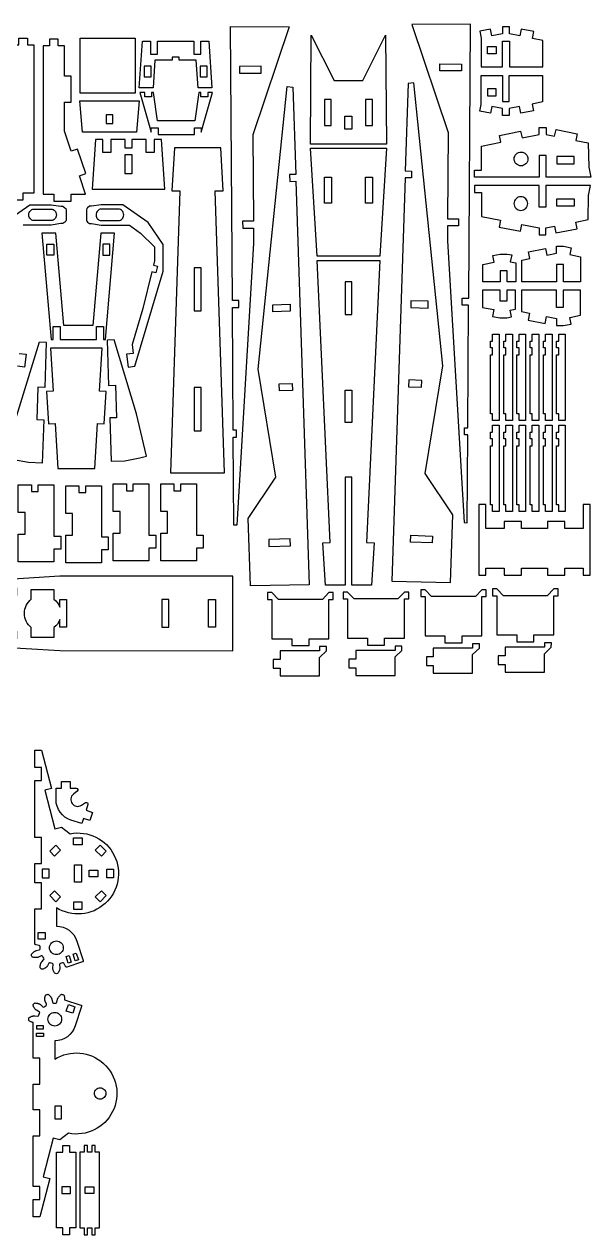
# Model space of a CAD drawing. Header units: metres. Extents: x 1 to 590, y 33 to 594.
# Drawn here: x 342 to 590, y 62 to 592 of the extents above; entities that cross this region are included whole.
import ezdxf

# ---------------------------------------------------------------- set-up
doc = ezdxf.new("R2010")
doc.units = ezdxf.units.M

msp = doc.modelspace()

# ---------------------------------------------------------------- linework, layer by layer
at = {"color": 7}
for points in [[(431.913139, 591.179743), (457.646074, 591.057615), (441.724073, 543.746905), (441.98868, 505.947971), (437.258408, 505.914856), (437.279448, 502.911129), (442.00971, 502.944242), (442.055808, 496.359058), (434.686464, 372.912496), (433.441157, 372.903778), (433.171464, 411.429326), (434.590571, 411.439258), (434.569531, 414.442984), (433.150435, 414.433052), (432.774097, 468.192709), (435.612264, 468.21258), (435.591251, 471.216303), (432.753068, 471.196438), (431.913139, 591.179743)], [(536.969402, 592.21721), (511.236467, 592.095083), (527.158468, 544.784373), (526.893861, 506.985438), (531.624133, 506.952324), (531.603093, 503.948596), (526.872831, 503.98171), (526.826733, 497.396526), (534.196077, 373.949964), (535.441384, 373.941246), (535.711077, 412.466794), (534.29197, 412.476726), (534.31301, 415.480451), (535.732106, 415.470519), (536.108444, 469.230177), (533.270277, 469.250048), (533.29129, 472.25377), (536.129473, 472.233906), (536.969402, 592.21721)], [(553.949686, 573.49616), (568.499491, 573.49616), (568.499491, 585.116034), (564.006717, 586.012982), (564.595723, 588.963291), (559.029102, 590.074624), (558.440095, 587.124313), (553.949686, 588.020789), (553.949686, 591.088689), (550.945886, 591.088689), (550.945886, 588.020789), (546.289512, 587.091181), (545.700507, 590.041489), (541.061656, 589.115379), (541.650663, 586.165071), (541.650663, 573.49616), (550.945886, 573.49616), (550.945886, 584.849104), (553.949686, 584.849104), (553.949686, 573.49616)], [(333.541668, 515.212365), (333.541668, 518.216165), (327.259662, 518.216165), (329.978381, 526.285171), (327.131815, 527.244274), (330.756768, 538.00295), (333.603335, 537.043845), (336.554928, 545.804014), (336.554928, 558.527163), (333.551128, 558.527163), (333.551128, 569.88011), (336.554928, 569.88011), (336.554928, 583.125213), (339.310382, 583.125213), (339.310382, 586.129013), (343.094697, 586.129013), (343.094697, 583.125213), (345.850152, 583.125213), (345.850152, 518.216165), (341.119759, 518.216165), (341.119759, 515.212365), (333.541668, 515.212365)], [(362.29942, 514.763904), (362.29942, 517.767704), (368.581423, 517.767704), (365.862709, 525.83671), (368.709273, 526.795814), (365.084319, 537.554486), (362.237752, 536.595384), (359.28616, 545.355553), (359.28616, 558.078702), (362.28996, 558.078702), (362.28996, 569.43165), (359.28616, 569.43165), (359.28616, 582.676752), (356.530705, 582.676752), (356.530705, 585.680552), (352.74639, 585.680552), (352.74639, 582.676752), (349.990935, 582.676752), (349.990935, 517.767704), (354.721328, 517.767704), (354.721328, 514.763904), (362.29942, 514.763904)], [(366.215967, 586.056226), (390.246368, 586.056226), (390.246368, 562.025824), (366.215967, 562.025824), (366.215967, 586.056226)], [(392.045185, 564.290156), (393.468989, 584.840221), (396.976343, 584.840221), (396.976343, 579.163748), (399.980143, 579.163748), (399.980143, 584.840221), (415.897918, 584.840221), (415.897918, 579.163748), (418.901718, 579.163748), (418.901718, 584.840221), (422.409074, 584.840221), (423.832877, 564.290156), (417.825277, 564.290156), (416.984199, 576.429581), (409.440931, 576.429581), (409.440931, 577.848699), (406.437131, 577.848699), (406.437131, 576.429581), (398.893862, 576.429581), (398.052785, 564.290156), (392.045185, 564.290156)], [(500.123457, 539.655725), (466.944498, 539.655725), (467.278689, 587.394676), (477.289481, 567.609172), (489.764303, 567.609172), (499.775096, 587.394676), (500.123457, 539.655725)], [(544.406117, 582.484261), (548.190433, 582.484261), (548.190433, 579.30595), (544.406117, 579.30595), (544.406117, 582.484261)], [(397.185427, 569.171922), (397.185427, 573.902317), (394.181627, 573.902317), (394.181627, 569.171922), (397.185427, 569.171922)], [(421.696436, 569.171922), (421.696436, 573.902317), (418.692636, 573.902317), (418.692636, 569.171922), (421.696436, 569.171922)], [(445.38334, 573.808945), (435.922785, 573.742717), (435.943812, 570.738991), (445.404381, 570.805219), (445.38334, 573.808945)], [(523.499201, 574.846413), (532.959756, 574.780185), (532.938729, 571.776459), (523.47816, 571.842686), (523.499201, 574.846413)], [(553.878469, 569.786263), (568.428274, 569.786263), (568.428274, 558.166389), (563.9355, 557.269441), (564.524506, 554.319132), (558.957885, 553.207799), (558.368878, 556.15811), (553.878469, 555.261634), (553.878469, 552.193734), (550.874669, 552.193734), (550.874669, 555.261634), (546.218295, 556.191242), (545.629289, 553.240934), (540.990439, 554.167044), (541.579446, 557.117352), (541.579446, 569.786263), (550.874669, 569.786263), (550.874669, 558.433319), (553.878469, 558.433319), (553.878469, 569.786263)], [(416.165692, 543.965982), (416.165692, 546.840149), (419.169492, 546.836225), (419.169492, 544.944068), (424.100651, 562.297372), (421.964209, 562.297372), (421.964209, 560.349667), (418.960409, 560.349667), (418.960409, 562.297372), (418.09305, 562.297372), (416.390825, 549.867313), (400.019857, 549.888673), (398.320559, 562.297372), (397.4532, 562.297372), (397.4532, 560.349667), (394.449399, 560.349667), (394.449399, 562.297372), (392.312959, 562.297372), (397.244117, 544.944068), (397.244117, 546.836219), (400.247917, 546.840144), (400.247917, 543.965982), (416.165692, 543.965982)], [(466.424366, 346.786253), (440.701792, 346.238728), (439.725346, 375.791469), (451.836065, 393.872205), (444.002606, 441.101938), (456.687497, 564.933933), (459.225189, 564.673984), (460.488369, 526.443036), (457.736797, 526.352123), (457.835992, 523.34996), (460.587561, 523.440875), (466.424366, 346.786253)], [(502.458175, 348.342455), (528.180749, 347.79493), (529.157195, 377.347671), (517.046476, 395.428407), (524.879935, 442.65814), (512.195044, 566.490135), (509.657352, 566.230186), (508.394172, 527.999237), (511.145744, 527.908325), (511.046549, 524.906161), (508.29498, 524.997077), (502.458175, 348.342455)], [(544.334899, 560.798162), (548.119215, 560.798162), (548.119215, 563.976473), (544.334899, 563.976473), (544.334899, 560.798162)], [(366.030053, 558.613571), (392.008852, 558.613571), (390.845415, 544.970594), (367.19349, 544.970594), (366.030053, 558.613571)], [(473.04434, 547.887692), (476.04814, 547.887692), (476.04814, 559.240638), (473.04434, 559.240638), (473.04434, 547.887692)], [(491.005685, 547.887692), (494.009485, 547.887692), (494.009485, 559.240638), (491.005685, 559.240638), (491.005685, 547.887692)], [(377.517554, 548.75491), (380.521354, 548.75491), (380.521354, 552.539225), (377.517554, 552.539225), (377.517554, 548.75491)], [(482.024992, 551.888747), (485.028792, 551.888747), (485.028792, 546.212275), (482.024992, 546.212275), (482.024992, 551.888747)], [(569.972048, 534.764288), (566.968247, 534.764288), (566.968247, 525.3035), (538.735679, 525.3035), (538.735679, 528.3073), (541.739479, 528.3073), (541.739479, 538.870261), (550.178596, 540.555064), (549.58959, 543.505373), (558.867293, 545.357593), (559.456298, 542.407285), (566.968247, 543.906988), (566.968247, 546.974888), (569.972048, 546.974888), (569.972048, 543.906988), (573.740284, 543.154687), (574.329291, 546.104998), (583.606994, 544.252777), (583.01799, 541.302466), (588.443147, 540.219375), (588.655957, 529.673528), (589.530933, 525.3035), (569.972048, 525.3035), (569.972048, 534.764288)], [(403.214289, 520.036747), (401.790485, 541.752071), (398.484174, 541.752071), (398.484174, 536.075598), (395.07829, 536.075598), (395.07829, 541.752071), (388.822343, 541.752071), (388.822343, 537.967755), (385.818543, 537.967755), (385.818543, 541.752071), (379.562599, 541.752071), (379.562599, 536.075598), (376.156714, 536.075598), (376.156714, 541.752071), (372.850403, 541.752071), (371.426596, 520.036747), (403.214289, 520.036747)], [(425.257508, 519.263647), (428.776904, 519.263647), (427.641609, 538.019241), (407.442826, 538.019241), (406.30753, 519.263647), (409.826927, 519.263647), (405.747515, 395.797619), (429.336919, 395.797619), (425.257508, 519.263647)], [(500.123457, 537.888928), (497.285221, 490.584988), (469.782733, 490.584988), (466.944498, 537.888928), (500.123457, 537.888928)], [(385.818543, 526.637054), (385.818543, 535.151762), (388.822343, 535.151762), (388.822343, 526.637054), (385.818543, 526.637054)], [(574.702441, 531.124691), (582.280532, 531.124691), (582.280532, 534.303002), (574.702441, 534.303002), (574.702441, 531.124691)], [(473.051423, 525.165776), (476.055223, 525.165776), (476.055223, 513.812832), (473.051423, 513.812832), (473.051423, 525.165776)], [(491.012768, 525.165776), (494.016568, 525.165776), (494.016568, 513.812832), (491.012768, 513.812832), (491.012768, 525.165776)], [(569.90083, 512.132815), (566.89703, 512.132815), (566.89703, 521.593603), (538.664462, 521.593603), (538.664462, 518.589803), (541.668262, 518.589803), (541.668262, 508.026842), (550.107379, 506.342039), (549.518373, 503.39173), (558.796075, 501.539509), (559.385081, 504.489818), (566.89703, 502.990115), (566.89703, 499.922215), (569.90083, 499.922215), (569.90083, 502.990115), (573.669067, 503.742416), (574.258074, 500.792105), (583.535777, 502.644326), (582.946773, 505.594637), (588.37193, 506.677728), (588.58474, 517.223575), (589.459716, 521.593603), (569.90083, 521.593603), (569.90083, 512.132815)], [(574.631223, 515.772412), (582.209315, 515.772412), (582.209315, 512.594101), (574.631223, 512.594101), (574.631223, 515.772412)], [(377.205135, 454.214133), (381.27302, 500.750687), (375.26542, 500.750687), (371.722674, 460.221733), (359.035672, 460.221733), (355.492928, 500.750687), (349.485328, 500.750687), (353.553212, 454.214133), (354.416487, 454.214133), (354.416487, 459.890605), (357.420287, 459.890605), (357.420287, 454.214133), (373.338062, 454.214133), (373.338062, 459.890605), (376.341862, 459.890605), (376.341862, 454.214133), (377.205135, 454.214133)], [(351.621769, 495.868922), (354.625569, 495.868922), (354.625569, 491.138527), (351.621769, 491.138527), (351.621769, 495.868922)], [(379.136579, 491.138527), (379.136579, 495.868922), (376.132778, 495.868922), (376.132778, 491.138527), (379.136579, 491.138527)], [(585.066546, 479.450289), (577.592091, 479.450289), (577.592091, 487.018918), (574.58829, 487.018918), (574.58829, 479.450289), (559.322219, 479.450289), (559.322219, 488.846277), (562.870928, 489.55475), (562.282423, 492.502554), (569.704586, 493.98433), (570.293091, 491.036526), (574.58829, 491.89403), (574.58829, 494.959324), (577.592091, 494.959324), (580.964407, 494.288672), (580.375401, 491.338362), (585.048569, 490.405399), (585.066546, 479.450289)], [(497.285221, 488.818191), (491.504011, 365.287068), (494.753141, 365.13501), (493.638794, 346.602278), (485.03588, 346.602278), (485.03588, 393.906219), (482.032079, 393.906219), (482.032079, 346.602278), (473.429161, 346.602278), (472.314815, 365.13501), (475.563947, 365.287068), (469.782734, 488.818191), (497.285221, 488.818191)], [(556.727102, 479.450289), (552.952422, 479.450289), (552.952422, 484.180682), (549.948622, 484.180682), (549.948622, 479.450289), (542.264793, 479.450289), (542.264793, 486.954129), (547.248809, 487.949148), (546.659804, 490.89946), (549.948622, 491.556045), (552.952422, 491.556045), (554.933083, 491.160622), (554.344077, 488.210311), (556.694578, 487.741053), (556.727102, 479.450289)], [(416.040319, 466.679826), (419.044119, 466.679826), (419.044119, 485.601402), (416.040319, 485.601402), (416.040319, 466.679826)], [(482.032079, 465.145949), (485.03588, 465.145949), (485.03588, 479.337129), (482.032079, 479.337129), (482.032079, 465.145949)], [(556.655885, 475.740393), (552.881205, 475.740393), (552.881205, 471.01), (549.877405, 471.01), (549.877405, 475.740393), (542.193575, 475.740393), (542.193575, 468.236553), (547.177592, 467.241534), (546.588586, 464.291222), (549.877405, 463.634637), (552.881205, 463.634637), (554.861866, 464.03006), (554.27286, 466.980371), (556.623361, 467.449629), (556.655885, 475.740393)], [(584.995329, 475.740393), (577.520873, 475.740393), (577.520873, 468.171764), (574.517073, 468.171764), (574.517073, 475.740393), (559.251002, 475.740393), (559.251002, 466.344405), (562.79971, 465.635932), (562.211206, 462.688128), (569.633369, 461.206352), (570.221874, 464.154155), (574.517073, 463.296652), (574.517073, 460.231358), (577.520873, 460.231358), (580.89319, 460.90201), (580.304184, 463.85232), (584.977352, 464.785283), (584.995329, 475.740393)], [(457.985349, 469.564582), (458.084544, 466.562421), (450.52004, 466.312483), (450.420849, 469.314647), (457.985349, 469.564582)], [(510.897192, 471.120783), (510.797997, 468.118623), (518.362501, 467.868685), (518.461692, 470.870848), (510.897192, 471.120783)], [(545.662538, 453.488479), (546.608615, 453.488479), (546.608615, 456.49228), (549.446851, 456.49228), (549.446851, 418.649129), (546.608615, 418.649129), (546.608615, 421.652929), (545.662538, 421.652929), (545.662538, 447.480879), (546.608615, 447.480879), (546.608615, 450.484679), (545.662538, 450.484679), (545.662538, 453.488479)], [(551.446851, 453.488479), (552.392927, 453.488479), (552.392927, 456.49228), (555.231163, 456.49228), (555.231163, 418.649129), (552.392927, 418.649129), (552.392927, 421.652929), (551.446851, 421.652929), (551.446851, 447.480879), (552.392927, 447.480879), (552.392927, 450.484679), (551.446851, 450.484679), (551.446851, 453.488479)], [(557.231163, 453.488479), (558.17724, 453.488479), (558.17724, 456.49228), (561.015475, 456.49228), (561.015475, 418.649129), (558.17724, 418.649129), (558.17724, 421.652929), (557.231163, 421.652929), (557.231163, 447.480879), (558.17724, 447.480879), (558.17724, 450.484679), (557.231163, 450.484679), (557.231163, 453.488479)], [(563.015475, 453.488479), (563.961552, 453.488479), (563.961552, 456.49228), (566.799788, 456.49228), (566.799788, 418.649129), (563.961552, 418.649129), (563.961552, 421.652929), (563.015475, 421.652929), (563.015475, 447.480879), (563.961552, 447.480879), (563.961552, 450.484679), (563.015475, 450.484679), (563.015475, 453.488479)], [(568.799788, 453.488479), (569.745864, 453.488479), (569.745864, 456.49228), (572.5841, 456.49228), (572.5841, 418.649129), (569.745864, 418.649129), (569.745864, 421.652929), (568.799788, 421.652929), (568.799788, 447.480879), (569.745864, 447.480879), (569.745864, 450.484679), (568.799788, 450.484679), (568.799788, 453.488479)], [(574.5841, 453.488479), (575.530177, 453.488479), (575.530177, 456.49228), (578.368412, 456.49228), (578.368412, 418.649129), (575.530177, 418.649129), (575.530177, 421.652929), (574.5841, 421.652929), (574.5841, 447.480879), (575.530177, 447.480879), (575.530177, 450.484679), (574.5841, 450.484679), (574.5841, 453.488479)], [(351.357995, 453.002641), (350.706371, 433.150787), (347.704189, 433.24933), (347.238621, 419.065789), (350.240806, 418.967243), (349.62005, 400.055851), (343.587004, 400.253883), (336.997524, 401.494933), (334.085466, 402.178056), (338.453948, 420.800244), (348.355813, 453.101186), (351.357995, 453.002641)], [(378.001615, 453.841937), (378.647202, 433.989886), (381.649417, 434.087519), (382.110667, 419.903834), (379.108455, 419.806203), (379.723457, 400.894624), (385.756567, 401.090819), (392.346421, 402.329864), (395.258687, 403.012103), (390.895869, 421.635619), (381.003827, 453.93957), (378.001615, 453.841937)], [(372.565236, 397.729819), (373.752468, 417.343486), (376.750782, 417.161995), (377.608219, 431.327249), (374.609905, 431.50874), (375.753155, 450.395747), (353.272789, 450.395747), (354.416038, 431.50874), (351.417725, 431.327249), (352.275162, 417.161995), (355.273475, 417.343486), (356.460707, 397.729819), (372.565236, 397.729819)], [(458.931826, 434.890896), (459.031019, 431.888735), (453.357644, 431.701282), (453.258449, 434.703446), (458.931826, 434.890896)], [(509.950715, 436.447098), (509.851522, 433.444937), (515.524897, 433.257484), (515.624092, 436.259647), (509.950715, 436.447098)], [(419.044119, 414.185004), (419.044119, 433.106578), (416.040319, 433.106578), (416.040319, 414.185004), (419.044119, 414.185004)], [(482.032079, 432.03319), (485.03588, 432.03319), (485.03588, 417.842007), (482.032079, 417.842007), (482.032079, 432.03319)], [(545.662538, 413.645329), (546.608615, 413.645329), (546.608615, 416.649129), (549.446851, 416.649129), (549.446851, 378.805978), (546.608615, 378.805978), (546.608615, 381.809778), (545.662538, 381.809778), (545.662538, 407.637728), (546.608615, 407.637728), (546.608615, 410.641528), (545.662538, 410.641528), (545.662538, 413.645329)], [(551.446851, 413.645329), (552.392927, 413.645329), (552.392927, 416.649129), (555.231163, 416.649129), (555.231163, 378.805978), (552.392927, 378.805978), (552.392927, 381.809778), (551.446851, 381.809778), (551.446851, 407.637728), (552.392927, 407.637728), (552.392927, 410.641528), (551.446851, 410.641528), (551.446851, 413.645329)], [(557.231163, 413.645329), (558.17724, 413.645329), (558.17724, 416.649129), (561.015475, 416.649129), (561.015475, 378.805978), (558.17724, 378.805978), (558.17724, 381.809778), (557.231163, 381.809778), (557.231163, 407.637728), (558.17724, 407.637728), (558.17724, 410.641528), (557.231163, 410.641528), (557.231163, 413.645329)], [(563.015475, 413.645329), (563.961552, 413.645329), (563.961552, 416.649129), (566.799788, 416.649129), (566.799788, 378.805978), (563.961552, 378.805978), (563.961552, 381.809778), (563.015475, 381.809778), (563.015475, 407.637728), (563.961552, 407.637728), (563.961552, 410.641528), (563.015475, 410.641528), (563.015475, 413.645329)], [(568.799788, 413.645329), (569.745864, 413.645329), (569.745864, 416.649129), (572.5841, 416.649129), (572.5841, 378.805978), (569.745864, 378.805978), (569.745864, 381.809778), (568.799788, 381.809778), (568.799788, 407.637728), (569.745864, 407.637728), (569.745864, 410.641528), (568.799788, 410.641528), (568.799788, 413.645329)], [(574.5841, 413.645329), (575.530177, 413.645329), (575.530177, 416.649129), (578.368412, 416.649129), (578.368412, 378.805978), (575.530177, 378.805978), (575.530177, 381.809778), (574.5841, 381.809778), (574.5841, 407.637728), (575.530177, 407.637728), (575.530177, 410.641528), (574.5841, 410.641528), (574.5841, 413.645329)], [(354.691224, 368.08667), (357.693696, 368.08667), (357.693696, 362.410198), (354.690573, 362.410198), (354.689635, 356.774351), (339.112449, 356.776137), (339.11384, 368.921421), (342.11764, 368.921078), (342.118724, 378.381866), (339.114926, 378.382212), (339.116315, 390.527497), (344.875572, 390.526838), (344.875226, 387.523037), (347.879028, 387.522693), (347.879371, 390.526493), (354.693502, 390.525711), (354.691224, 368.08667)], [(375.464582, 367.684387), (378.467054, 367.684387), (378.467054, 362.007915), (375.463931, 362.007915), (375.462993, 356.372069), (359.885807, 356.373854), (359.887198, 368.519139), (362.890998, 368.518796), (362.892082, 377.979583), (359.888284, 377.979929), (359.889673, 390.125214), (365.64893, 390.124555), (365.648584, 387.120754), (368.652386, 387.12041), (368.652729, 390.12421), (375.46686, 390.123428), (375.464582, 367.684387)], [(396.23794, 368.488952), (399.240412, 368.488952), (399.240412, 362.812481), (396.237289, 362.812481), (396.236352, 357.176634), (380.659165, 357.17842), (380.660556, 369.323704), (383.664356, 369.323361), (383.66544, 378.784149), (380.661642, 378.784494), (380.663031, 390.929779), (386.422288, 390.92912), (386.421942, 387.92532), (389.425744, 387.924976), (389.426087, 390.928775), (396.240218, 390.927994), (396.23794, 368.488952)], [(417.011298, 368.488952), (420.01377, 368.488952), (420.01377, 362.812481), (417.010647, 362.812481), (417.00971, 357.176634), (401.432523, 357.17842), (401.433914, 369.323704), (404.437714, 369.323361), (404.438798, 378.784149), (401.435, 378.784494), (401.436389, 390.929779), (407.195646, 390.92912), (407.1953, 387.92532), (410.199102, 387.924976), (410.199445, 390.928775), (417.013576, 390.927994), (417.011298, 368.488952)], [(540.546938, 381.959384), (540.546938, 350.951651), (543.610224, 350.951651), (543.610224, 353.955452), (551.651894, 353.955452), (551.651894, 350.951651), (559.220525, 350.951651), (559.220525, 353.955452), (570.573471, 353.955452), (570.573471, 350.951651), (578.1421, 350.951651), (578.1421, 353.955452), (586.18377, 353.955452), (586.18377, 350.951651), (589.247058, 350.951651), (589.247058, 381.959384), (586.18377, 381.959384), (586.18377, 371.382224), (578.1421, 371.382224), (578.1421, 374.386024), (570.573471, 374.386024), (570.573471, 371.382224), (559.220525, 371.382224), (559.220525, 374.386024), (551.651894, 374.386024), (551.651894, 371.382224), (543.610224, 371.382224), (543.610224, 381.959384), (540.546938, 381.959384)], [(448.739721, 363.535618), (458.19535, 363.84804), (458.096156, 366.850201), (448.640529, 366.537781), (448.739721, 363.535618)], [(520.14282, 365.09182), (510.687191, 365.404242), (510.786385, 368.406403), (520.242012, 368.093982), (520.14282, 365.09182)], [(432.952896, 317.860088), (432.988664, 350.492147), (357.266594, 350.460874), (327.750806, 348.689927), (327.750806, 345.383617), (338.37396, 345.383617), (338.37396, 341.977734), (327.750806, 341.977734), (327.750806, 335.721788), (331.535121, 335.721788), (331.535121, 332.717988), (327.750806, 332.717988), (327.750806, 326.462041), (338.37396, 326.462041), (338.37396, 323.056156), (327.750806, 323.056156), (327.750806, 319.749845), (357.266594, 317.978898), (432.952896, 317.860088)], [(570.531763, 341.957046), (551.317745, 341.968547), (548.48131, 344.974039), (546.58915, 344.975177), (546.587355, 341.971379), (548.47951, 341.970246), (548.46922, 324.775266), (557.13015, 324.770084), (557.128351, 321.766283), (564.696979, 321.761752), (564.698778, 324.765553), (573.359708, 324.76037), (573.37, 341.95535), (575.262157, 341.954217), (575.263953, 344.958011), (573.371797, 344.959148), (570.531763, 341.957046)], [(404.948964, 328.212287), (404.948964, 340.227488), (401.945164, 340.227488), (401.945164, 328.212287), (404.948964, 328.212287)], [(422.380467, 328.212287), (422.380467, 340.227488), (425.384268, 340.227488), (425.384268, 328.212287), (422.380467, 328.212287)], [(472.129434, 340.321356), (452.915416, 340.332857), (450.078981, 343.338349), (448.186821, 343.339487), (448.185026, 340.335689), (450.077181, 340.334556), (450.066891, 323.139576), (458.727821, 323.134393), (458.726022, 320.130592), (466.294651, 320.126062), (466.296449, 323.129863), (474.957379, 323.12468), (474.967671, 340.31966), (476.859828, 340.318527), (476.861624, 343.32232), (474.969468, 343.323458), (472.129434, 340.321356)], [(505.20829, 340.526926), (485.994272, 340.538427), (483.157837, 343.543919), (481.265677, 343.545057), (481.263881, 340.541259), (483.156037, 340.540126), (483.145747, 323.345146), (491.806676, 323.339963), (491.804878, 320.336162), (499.373506, 320.331632), (499.375305, 323.335433), (508.036235, 323.33025), (508.046527, 340.52523), (509.938683, 340.524097), (509.94048, 343.52789), (508.048323, 343.529028), (505.20829, 340.526926)], [(539.096577, 341.545906), (519.882559, 341.557407), (517.046124, 344.562899), (515.153964, 344.564037), (515.152169, 341.560239), (517.044324, 341.559106), (517.034034, 324.364126), (525.694964, 324.358944), (525.693165, 321.355143), (533.261794, 321.350612), (533.263592, 324.354413), (541.924522, 324.34923), (541.934814, 341.54421), (543.826971, 341.543077), (543.828767, 344.546871), (541.936611, 344.548008), (539.096577, 341.545906)], [(450.671952, 310.22054), (453.67575, 310.218064), (453.67297, 306.843349), (470.867946, 306.829184), (470.874624, 314.934292), (473.880755, 317.770053), (473.88232, 319.662209), (470.878522, 319.664685), (470.876963, 317.772526), (453.681986, 317.786694), (453.678868, 314.00238), (450.67507, 314.004855), (450.671952, 310.22054)], [(483.750808, 310.42611), (486.754606, 310.423634), (486.751826, 307.048919), (503.946802, 307.034754), (503.95348, 315.139862), (506.959611, 317.975623), (506.961176, 319.867779), (503.957378, 319.870255), (503.955819, 317.978096), (486.760841, 317.992264), (486.757724, 314.20795), (483.753926, 314.210425), (483.750808, 310.42611)], [(517.639095, 311.445091), (520.642893, 311.442614), (520.640113, 308.0679), (537.835089, 308.053734), (537.841767, 316.158842), (540.847898, 318.994604), (540.849463, 320.886759), (537.845665, 320.889236), (537.844106, 318.997076), (520.649128, 319.011245), (520.646011, 315.22693), (517.642213, 315.229405), (517.639095, 311.445091)], [(549.074281, 311.856231), (552.078079, 311.853754), (552.075299, 308.47904), (569.270275, 308.464874), (569.276953, 316.569982), (572.283084, 319.405744), (572.284649, 321.297899), (569.280851, 321.300376), (569.279292, 319.408216), (552.084314, 319.422385), (552.081197, 315.63807), (549.077399, 315.640545), (549.074281, 311.856231)], [(363.326281, 235.935235), (367.110597, 235.935235), (367.110597, 232.931435), (363.326281, 232.931435), (363.326281, 235.935235)], [(352.844004, 230.02582), (354.968012, 227.901813), (357.643927, 230.577726), (355.51992, 232.701734), (352.844004, 230.02582)], [(374.916958, 232.701734), (377.592872, 230.02582), (375.468864, 227.901813), (372.792952, 230.577726), (374.916958, 232.701734)], [(363.716537, 216.542987), (363.716537, 224.111615), (366.720338, 224.111615), (366.720338, 216.542987), (363.716537, 216.542987)], [(349.610505, 218.435143), (352.614306, 218.435143), (352.614306, 222.219459), (349.610505, 222.219459), (349.610505, 218.435143)], [(370.097421, 218.825402), (370.097421, 221.829202), (373.881737, 221.829202), (373.881737, 218.825402), (370.097421, 218.825402)], [(377.822573, 218.435143), (377.822573, 222.219459), (380.826373, 222.219459), (380.826373, 218.435143), (377.822573, 218.435143)], [(354.968012, 212.752789), (357.643927, 210.076875), (355.51992, 207.952866), (352.844004, 210.628782), (354.968012, 212.752789)], [(372.792952, 210.076875), (374.916958, 207.952866), (377.592872, 210.628782), (375.468864, 212.752789), (372.792952, 210.076875)], [(367.110597, 204.719367), (367.110597, 207.723167), (363.326281, 207.723167), (363.326281, 204.719367), (367.110597, 204.719367)], [(347.801128, 191.502647), (347.801128, 194.506447), (350.804928, 194.506447), (350.804928, 191.502647), (347.801128, 191.502647)], [(359.98745, 183.967855), (361.337111, 184.406389), (362.265337, 181.549603), (360.915674, 181.111073), (359.98745, 183.967855)], [(363.13666, 184.991096), (364.486322, 185.429627), (365.414547, 182.572845), (364.064885, 182.134314), (363.13666, 184.991096)], [(361.02962, 162.922943), (363.886404, 161.994719), (362.95818, 159.137934), (360.101394, 160.066159), (361.02962, 162.922943)], [(347.09403, 152.242322), (350.09783, 152.242322), (350.09783, 153.66144), (347.09403, 153.66144), (347.09403, 152.242322)], [(347.09403, 150.350165), (350.09783, 150.350165), (350.09783, 148.931047), (347.09403, 148.931047), (347.09403, 150.350165)], [(355.045823, 112.814489), (358.049623, 112.814489), (358.049623, 118.490961), (355.045823, 118.490961), (355.045823, 112.814489)], [(364.315692, 98.226255), (364.340074, 65.113508), (361.567915, 65.112112), (361.570128, 62.108313), (358.559734, 62.104833), (358.557524, 65.108631), (355.825365, 65.107239), (355.800987, 98.219986), (358.553143, 98.221379), (358.550932, 101.225177), (361.581324, 101.228662), (361.583537, 98.224862), (364.315692, 98.226255)], [(374.571313, 65.10724), (374.595694, 98.219987), (372.703536, 98.221382), (372.705749, 101.225181), (371.286631, 101.226225), (371.284418, 98.222427), (369.392262, 98.223819), (369.394473, 101.227618), (367.975355, 101.228662), (367.973144, 98.224863), (366.080986, 98.226256), (366.056608, 65.113508), (367.948763, 65.112115), (367.946553, 62.108317), (369.365671, 62.107272), (369.367881, 65.111072), (371.26004, 65.109678), (371.257826, 62.105877), (372.676944, 62.104833), (372.679158, 65.108632), (374.571313, 65.10724)], [(358.177266, 83.167253), (358.179479, 80.163454), (361.963791, 80.166238), (361.96158, 83.17004), (358.177266, 83.167253)], [(368.432887, 80.166241), (368.4351, 83.17004), (372.219411, 83.167256), (372.217201, 80.163454), (368.432887, 80.166241)]]:
    msp.add_lwpolyline(points, close=True, dxfattribs=at)
for points in [[(559.020804, 530.208433, -0.414214), (556.020804, 533.208433, -0.414214), (559.020804, 536.208433, -0.414214), (562.020804, 533.208433, -0.414214), (559.020804, 530.208433)], [(558.949586, 516.68867, 0.414214), (555.949586, 513.68867, 0.414214), (558.949586, 510.68867, 0.414214), (561.949586, 513.68867, 0.414214), (558.949586, 516.68867)], [(345.953074, 511.262398), (353.521702, 511.262398, -0.215618), (355.071295, 510.560665, -0.182187), (355.772273, 508.70073, -0.188355), (355.0867, 506.945399, -0.209386), (353.521702, 506.259064), (345.953074, 506.259064, -0.209386), (344.388076, 506.945399, -0.188355), (343.702503, 508.70073, -0.182187), (344.403481, 510.560665, -0.215618), (345.953074, 511.262398)], [(368.929424, 510.94375), (368.929424, 506.457712, 0.265774), (369.442462, 505.560707), (370.26776, 504.916415), (371.207025, 504.916415), (375.400298, 504.222171), (387.715534, 504.222171), (392.636672, 500.776354), (398.691035, 494.8), (398.691035, 488.622095), (398.212822, 486.674762), (400.044553, 486.224936), (399.328182, 483.307808), (397.496451, 483.757634), (393.576917, 467.79693), (388.872194, 451.954873), (389.376606, 448.073956), (386.397861, 447.686802), (387.129491, 442.057675), (390.108238, 442.444829), (402.475351, 484.088204), (402.475351, 495.772623), (395.892561, 505.42625), (384.820073, 513.17929), (375.400298, 513.17929), (371.207025, 512.485047), (370.26776, 512.485047), (369.442462, 511.840754, 0.265775), (368.929424, 510.94375)], [(382.968926, 511.262398), (375.400298, 511.262398, 0.215618), (373.850704, 510.560665, 0.182187), (373.149727, 508.70073, 0.188355), (373.8353, 506.945399, 0.209386), (375.400298, 506.259064), (382.968926, 506.259064, 0.209386), (384.533924, 506.945399, 0.188355), (385.219497, 508.70073, 0.182187), (384.518519, 510.560665, 0.215618), (382.968926, 511.262398)], [(354.724008, 327.970829), (354.724008, 323.706587), (344.790178, 323.706587), (344.790178, 327.970829, -0.22867), (341.774553, 334.219886, -0.22867), (344.790178, 340.468943), (344.790178, 344.733188), (354.724008, 344.733188), (354.724008, 340.468943, -0.139196), (357.266594, 336.926979), (357.266594, 340.227488), (360.270395, 340.227488), (360.270395, 328.212287), (357.266594, 328.212287), (357.266594, 331.512796, -0.139196), (354.724008, 327.970829)], [(355.444088, 176.452497, -0.243206), (355.063791, 176.662621, -0.020905), (354.788692, 177.114281, -0.022659), (354.572096, 177.5515, -0.02228), (354.411263, 177.96604, -0.024061), (354.298481, 178.362073, -0.023941), (354.246018, 178.648056, -0.03118), (354.230126, 178.870826, -0.025538), (354.237137, 179.041874), (354.363927, 180.422543, 0.368838), (354.009417, 180.92426, -0.032617), (353.129888, 181.210036, 0.368836), (352.548184, 181.012516), (351.839221, 179.821001, -0.025115), (351.744357, 179.678501, -0.031176), (351.600535, 179.507595, -0.023944), (351.390015, 179.307092, -0.024063), (351.066016, 179.053002, -0.02228), (350.692215, 178.812149, -0.022658), (350.259982, 178.585739, -0.020904), (349.771955, 178.382042, -0.243207), (349.34078, 178.435584, -0.013813), (348.833426, 178.804197, -0.243207), (348.649265, 179.197724, -0.020907), (348.692178, 179.724776, -0.022658), (348.773946, 180.205853, -0.02228), (348.887492, 180.635764, -0.024061), (349.029031, 181.022449, -0.023941), (349.154671, 181.284628, -0.031174), (349.272766, 181.474218, -0.025115), (349.378977, 181.608476), (350.293092, 182.650936, 0.368827), (350.301189, 183.265207, -0.032617), (349.757608, 184.013379, 0.368837), (349.170901, 184.195498), (347.896986, 183.648262, -0.025122), (347.736476, 183.588738, -0.03118), (347.519692, 183.535012, -0.023941), (347.2315, 183.496536, -0.024066), (346.819912, 183.481411, -0.022294), (346.376047, 183.506282, -0.022656), (345.893309, 183.577167, -0.020901), (345.37873, 183.699227, -0.243205), (345.061374, 183.995981, -0.013813), (344.867583, 184.592413, -0.243208), (344.9499, 185.01903, -0.020903), (345.294453, 185.420242, -0.022659), (345.643334, 185.761337, -0.022281), (345.987888, 186.0424, -0.024062), (346.329685, 186.272042, -0.023946), (346.585421, 186.410294, -0.031177), (346.792412, 186.494264, -0.025132), (346.957255, 186.540454), (348.309532, 186.846521, 0.368835), (348.677143, 187.338714, -0.032618), (348.677143, 188.263508, 0.368839), (348.309532, 188.755704), (346.957255, 189.061769, -0.025098), (346.792412, 189.107958, -0.016572), (346.681186, 189.149343, -0.01531), (346.563893, 189.201717, -0.28761), (346.296863, 189.627543), (346.296863, 204.830529), (349.300663, 204.830529), (349.300663, 216.183476), (346.296863, 216.183476), (346.296863, 224.698184), (349.300663, 224.698184), (349.300663, 236.05113), (346.296863, 236.05113), (346.296863, 261.101081), (349.300663, 261.101081), (349.300663, 266.777553), (346.296863, 266.777553), (346.296863, 274.346184), (349.300663, 274.346184), (353.623136, 257.531283), (350.713923, 256.783434), (355.051022, 239.911638), (357.960236, 240.659487), (361.851517, 237.743821, -0.336492), (381.086668, 228.256401, -0.336492), (377.124853, 207.177829, -0.336492), (355.757651, 205.321809), (355.757651, 197.2619, -0.32492), (364.755396, 190.724657), (367.532763, 182.1768, -0.198914), (367.504357, 181.815866, -0.198916), (367.229051, 181.580734), (360.418234, 179.367766, -0.287611), (359.930732, 179.490142, -0.015313), (359.844677, 179.585506, -0.016575), (359.770946, 179.678501, -0.025105), (359.676079, 179.821001), (358.967119, 181.012516, 0.368837), (358.385412, 181.210036, -0.032618), (357.505883, 180.92426, 0.368837), (357.151376, 180.422543), (357.278166, 179.041874, -0.025001), (357.285187, 178.870826, -0.031154), (357.269276, 178.64795, -0.023941), (357.216832, 178.362073, -0.024061), (357.104053, 177.966047, -0.02228), (356.943217, 177.5515, -0.02266), (356.726596, 177.11424, -0.020909), (356.451512, 176.662621, -0.243209), (356.071212, 176.452497, -0.013813), (355.444088, 176.452497)], [(355.630711, 252.684802), (355.630711, 257.637525), (357.995908, 257.637525), (357.995908, 260.641325), (361.780221, 260.641325), (361.780221, 257.637525), (364.428131, 257.637525, -0.317593), (365.096901, 257.165082, -0.317593), (364.875099, 256.376881), (363.199341, 255.017731, 0.398735), (362.661378, 250.919217, 0.398735), (366.725536, 250.164339), (368.536002, 251.338079, -0.317592), (369.354164, 251.305456, -0.317592), (369.596824, 250.523429), (368.778576, 248.005116), (371.635361, 247.076891), (370.465943, 243.477793), (367.609158, 244.406019), (366.878274, 242.156583), (362.167955, 243.687059, -0.32492), (355.630711, 252.684802)], [(355.776823, 184.802694, -0.414214), (352.776823, 187.802694, -0.414214), (355.776823, 190.802694, -0.414214), (358.776823, 187.802694, -0.414214), (355.776823, 184.802694)], [(343.91206, 157.193549, -0.020904), (344.363709, 157.468638, -0.022657), (344.800942, 157.685243, -0.02228), (345.215487, 157.846078, -0.024061), (345.611514, 157.958858, -0.023941), (345.897387, 158.011302, -0.031153), (346.120267, 158.027214, -0.025005), (346.291312, 158.020192), (347.671984, 157.893402, 0.368836), (348.173702, 158.247909, -0.032618), (348.459477, 159.127441, 0.368836), (348.261954, 159.709145), (347.070442, 160.418105, -0.025105), (346.927942, 160.512972, -0.031178), (346.757054, 160.656776, -0.023941), (346.556533, 160.867311, -0.024062), (346.302432, 161.191326, -0.02228), (346.06159, 161.565114, -0.022658), (345.835185, 161.997336, -0.020904), (345.631483, 162.485371, -0.243209), (345.685023, 162.916549, -0.013813), (346.053638, 163.423902, -0.243206), (346.447165, 163.608064, -0.020903), (346.974267, 163.565142, -0.022658), (347.455294, 163.483383, -0.02228), (347.885207, 163.369836, -0.024062), (348.271887, 163.228298, -0.023942), (348.534066, 163.10266, -0.031175), (348.723659, 162.984563, -0.025107), (348.857917, 162.878352), (349.900376, 161.964237, 0.368827), (350.514647, 161.95614, -0.032618), (351.262821, 162.499718, 0.368837), (351.444939, 163.086428), (350.897698, 164.360343, -0.02507), (350.838174, 164.52085, -0.031179), (350.784426, 164.737726, -0.023958), (350.745972, 165.025829, -0.02406), (350.730856, 165.437322, -0.022279), (350.755718, 165.881281, -0.022658), (350.826605, 166.364028, -0.020903), (350.948669, 166.878599, -0.243207), (351.245422, 167.195954, -0.013812), (351.841852, 167.389746, -0.24321), (352.268471, 167.307426, -0.020905), (352.669659, 166.962897, -0.022657), (353.010779, 166.613995, -0.022281), (353.291849, 166.269432, -0.024063), (353.521481, 165.927644, -0.023942), (353.659746, 165.67188, -0.031179), (353.743706, 165.464914, -0.025095), (353.789895, 165.300074), (354.09596, 163.947794, 0.368836), (354.588155, 163.580186, -0.032618), (355.512949, 163.580186, 0.368836), (356.005146, 163.947794), (356.31121, 165.300074, -0.025118), (356.357399, 165.464914, -0.031179), (356.441361, 165.671886, -0.023943), (356.579625, 165.927644, -0.024063), (356.809247, 166.269417, -0.022279), (357.090326, 166.613995, -0.022658), (357.43144, 166.962892, -0.020904), (357.832633, 167.307426, -0.243209), (358.259253, 167.389746, -0.013812), (358.855682, 167.195954, -0.24323), (359.152423, 166.878599, -0.020903), (359.274486, 166.364028, -0.022658), (359.345374, 165.881281, -0.021657), (359.370127, 165.449114, -0.023367), (359.356962, 165.048102), (366.521954, 162.720055, -0.198915), (366.797259, 162.484922, -0.198914), (366.825664, 162.123989), (364.048297, 153.576132, -0.32492), (355.050554, 147.038889), (355.050554, 138.978979, -0.336492), (376.417756, 137.122959, -0.336492), (380.379571, 116.044387, -0.336492), (361.144421, 106.556967), (357.25314, 103.641303), (354.343924, 104.38915), (350.006824, 87.517355), (352.91604, 86.769505), (348.593563, 69.954605), (345.589763, 69.954605), (345.589763, 77.523236), (348.593563, 77.523236), (348.593563, 83.199708), (345.589763, 83.199708), (345.589763, 105.411422), (348.593563, 105.411422), (348.593563, 116.764369), (345.589763, 116.764369), (345.589763, 128.117313), (348.593563, 128.117313), (348.593563, 139.470257), (345.589763, 139.470257), (345.589763, 155.045644, -0.023355), (345.204239, 155.157069, -0.021654), (344.800942, 155.314123, -0.022658), (344.363733, 155.530712, -0.020903), (343.91206, 155.805814, -0.243207), (343.701938, 156.186114, -0.013813), (343.701938, 156.813238, -0.243192), (343.91206, 157.193549)], [(355.073708, 153.511689, -0.414214), (352.073708, 156.511689, -0.414214), (355.073708, 159.511689, -0.414214), (358.073708, 156.511689, -0.414214), (355.073708, 153.511689)], [(374.919122, 121.488125, -0.414214), (372.419122, 123.988125, -0.414214), (374.919122, 126.488125, -0.414214), (377.419122, 123.988125, -0.414214), (374.919122, 121.488125)]]:
    msp.add_lwpolyline(points, format="xyb", close=True, dxfattribs=at)
msp.add_lwpolyline([(333.029439, 505.42625), (344.101927, 513.17929), (353.521702, 513.17929), (357.714975, 512.485047), (358.65424, 512.485047), (359.479538, 511.840754, -0.265775), (359.992575, 510.94375), (359.992575, 510.94375), (359.992575, 506.457712, -0.265774), (359.479538, 505.560707), (358.65424, 504.916415), (357.714975, 504.916415), (353.521702, 504.222171), (341.206466, 504.222171)], format="xyb", dxfattribs=at)
msp.add_lwpolyline([(339.545394, 448.073956), (342.524139, 447.686802), (341.792509, 442.057675), (338.813762, 442.444829)], dxfattribs=at)

doc.saveas('drawing.dxf')
